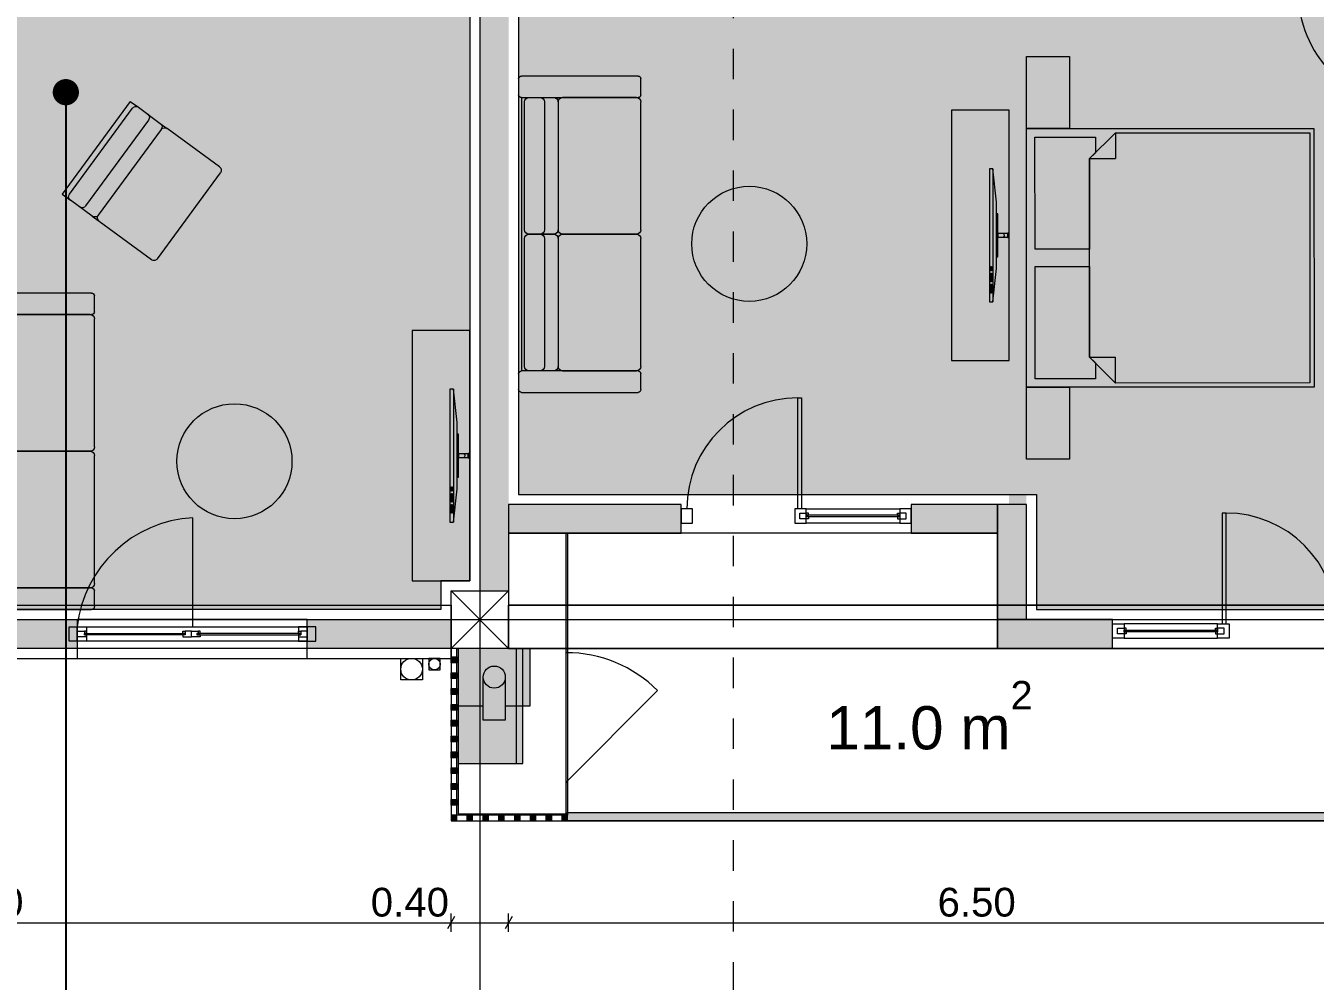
# Model space of a CAD drawing. Header units: millimetres. Extents: x 475159934 to 476245151, y 4620917055 to 4621447368.
# Drawn here: x 475237167 to 475246133, y 4621088548 to 4621095190 of the extents above; entities that cross this region are included whole.
import ezdxf

# ---------------------------------------------------------------- set-up
doc = ezdxf.new("R2010")
doc.units = ezdxf.units.MM
doc.header["$MEASUREMENT"] = 0
doc.linetypes.add('Dashed', pattern=[423.333333, 211.666667, -211.666667])
for name, color, linetype, lineweight in [('2D Drafting - General_Pen_No__1_Pen_No__7', 7, 'Continuous', 0), ('2D Drafting - General_Pen_No__250_Pen_No__7_Pen_No__250', 7, 'Continuous', 0), ('2D Drafting - General_Pen_No__250_Pen_No__7_Pen_No__7', 7, 'Continuous', 0), ('2D Drafting - General_Pen_No__7_Pen_No__7_Pen_No__7', 7, 'Continuous', 0), ('Doors_Pen_No__7_Pen_No__7_Pen_No__7', 7, 'Continuous', 0), ('G-Anno-Nplt_Pen_No__151', 151, 'Continuous', 0), ('G-Anno-Nplt_Pen_No__4', 7, 'Continuous', 0), ('G-Anno-Nplt_Pen_No__7', 7, 'Continuous', 0), ('gegmebi_Pen_No__1_Pen_No__7', 7, 'Continuous', 0), ('gegmebi_Pen_No__7_Pen_No__7', 7, 'Continuous', 0), ('kar-panjara_Pen_No__7_Pen_No__7_Pen_No__7', 7, 'Continuous', 0), ('New_0. გაღებები_Pen_No__210', 6, 'Continuous', 0), ('New_2D Drafting - General_Pen_No__250_Pen_No__7_Pen_No__255', 255, 'Continuous', 0), ('New_2D Drafting - General_Pen_No__2_Pen_No__250', 7, 'Continuous', 0), ('New_2D Drafting - General_Pen_No__30_Pen_No__9_Pen_No__9_Pen_No__255', 255, 'Continuous', 0), ('New_2D Drafting - General_Pen_No__30_Pen_No__9_Pen_No__9_Pen_No__7', 7, 'Continuous', 0), ('New_G-Anno-Nplt_Pen_No__255', 255, 'Continuous', 0), ('New_G-Anno-Nplt_Pen_No__4', 7, 'Continuous', 0), ('New_reg_nak_Pen_No__250', 7, 'Continuous', 0), ('New_reg_nak_Pen_No__7', 7, 'Continuous', 0), ('New_shenobebi_Pen_No__1', 1, 'Continuous', 0), ('New_Structural - Bearing_Pen_No__250', 7, 'Continuous', 0), ('zoma_Pen_No__1', 1, 'Continuous', 0), ('zoma_Pen_No__142', 142, 'Continuous', 0), ('zoma_Pen_No__5_Pen_No__5', 5, 'Continuous', 0)]:
    doc.layers.add(name, color=color, linetype=linetype, lineweight=lineweight)
for name, color, linetype in [('New_Interior - Furniture', 7, 'Continuous'), ('New_R03_Nakveti', 7, 'Continuous'), ('zoma', 7, 'Continuous')]:
    doc.layers.add(name, color=color, linetype=linetype)
doc.layers.add('New_Interior - Furniture _Pen_No__252', color=7, linetype='Continuous', lineweight=0, true_color=0x666666)
doc.layers.add('New_R03_Nakveti_Pen_No__252', color=7, linetype='Continuous', lineweight=0, true_color=0x666666)
doc.styles.add('GENERATED_STYLE_1', font='arial.ttf')
doc.styles.add('GENERATED_STYLE_3', font='arial.ttf')
doc.dimstyles.new('GENERATED_STYLE__11', dxfattribs={"dimtxt": 500, "dimasz": 228, "dimexe": 0.18, "dimexo": 3, "dimgap": 0, "dimtad": 1, "dimlfac": 0.001, "dimzin": 0, "dimdsep": 46, "dimtxsty": 'GENERATED_STYLE_3', "dimblk": 'ARROWHEAD_2', "dimblk1": 'ARROWHEAD_2', "dimblk2": 'ARROWHEAD_2', "dimcen": 0.09, "dimclrd": 1, "dimclre": 1, "dimclrt": 1, "dimadec": 0, "dimazin": 0, "dimtfac": 1, "dimtdec": 4, "dimtmove": 2, "dimatfit": 3, "dimfxl": 1, "dimtolj": 1, "dimtzin": 0, "dimarcsym": 0})
doc.dimstyles.new('GENERATED_STYLE__27', dxfattribs={"dimtxt": 0.18, "dimasz": 364.8, "dimexe": 0.18, "dimexo": 0.0625, "dimgap": 0, "dimtad": 0, "dimtih": 1, "dimtoh": 1, "dimdec": 4, "dimzin": 0, "dimdsep": 46, "dimcen": 0.09, "dimadec": 0, "dimazin": 0, "dimtfac": 1, "dimtdec": 4, "dimtmove": 0, "dimatfit": 3, "dimldrblk": 'ARROWHEAD_11', "dimfxl": 1, "dimtolj": 1, "dimtzin": 0, "dimarcsym": 0})
doc.dimstyles.new('GENERATED_STYLE__3', dxfattribs={"dimtxt": 200, "dimasz": 64.421331, "dimexe": 0.18, "dimexo": 3, "dimgap": 0, "dimtad": 1, "dimtih": 1, "dimtoh": 1, "dimlfac": 0.001, "dimzin": 0, "dimdsep": 46, "dimtxsty": 'GENERATED_STYLE_3', "dimblk": 'ARROWHEAD_2', "dimblk1": 'ARROWHEAD_2', "dimblk2": 'ARROWHEAD_2', "dimcen": 0.09, "dimclrd": 142, "dimclre": 142, "dimclrt": 142, "dimadec": 0, "dimazin": 0, "dimtfac": 1, "dimtdec": 4, "dimtmove": 0, "dimatfit": 3, "dimfxl": 1, "dimtolj": 1, "dimtzin": 0, "dimarcsym": 0})
doc.dimstyles.new('GENERATED_STYLE__6', dxfattribs={"dimtxt": 200, "dimasz": 64.421331, "dimexe": 0.18, "dimexo": 3, "dimgap": 0, "dimtad": 1, "dimlfac": 0.001, "dimzin": 0, "dimdsep": 46, "dimtxsty": 'GENERATED_STYLE_3', "dimblk": 'ARROWHEAD_2', "dimblk1": 'ARROWHEAD_2', "dimblk2": 'ARROWHEAD_2', "dimcen": 0.09, "dimclrd": 142, "dimclre": 142, "dimclrt": 142, "dimadec": 0, "dimazin": 0, "dimtfac": 1, "dimtdec": 4, "dimtmove": 0, "dimatfit": 3, "dimfxl": 1, "dimtolj": 1, "dimtzin": 0, "dimarcsym": 0})

# ---------------------------------------------------------------- blocks, each defined once
blk = doc.blocks.new('Bed Layout 23')
at = {"layer": 'New_R03_Nakveti_Pen_No__252', "color": 251, "linetype": 'Continuous', "lineweight": 0, "true_color": 0x666666}
for p, q in [((-900, 0), (-1400, 0)), ((-1400, 0), (-1400, -300)), ((-900, -300), (-900, 0)), ((900, 0), (-900, 0)), ((-900, 0), (-900, -2000)), ((1400, 0), (900, 0)), ((900, 0), (900, -300)), ((900, -2000), (900, 0)), ((1400, -300), (1400, 0)), ((-1400, -300), (-900, -300)), ((900, -300), (1400, -300)), ((-690, -440), (-870, -620)), ((0, -440), (-690, -440)), ((-690, -440), (-690, -620)), ((690, -440), (0, -440)), ((870, -620), (690, -440)), ((690, -440), (690, -620)), ((-870, -620), (-870, -1970)), ((-870, -620), (-690, -620)), ((870, -620), (690, -620)), ((870, -1970), (870, -620)), ((-870, -1970), (0, -1970)), ((0, -1970), (870, -1970)), ((-900, -2000), (900, -2000))]:
    blk.add_line(p, q, dxfattribs=at)
at = {"layer": 'New_R03_Nakveti_Pen_No__252', "color": 251, "linetype": 'Continuous', "lineweight": 0, "true_color": 0x666666, "flags": 128}
for points in [[(-60, -440), (-60, -60), (-840, -60), (-840, -480), (-730, -480), (-690, -440)], [(690, -440), (730, -480), (840, -480), (840, -60), (60, -60), (60, -440)]]:
    blk.add_lwpolyline(points, close=True, dxfattribs=at)
blk = doc.blocks.new('Sofa 23')
at = {"layer": 'New_Interior - Furniture _Pen_No__252', "color": 251, "linetype": 'Continuous', "lineweight": 0, "true_color": 0x666666}
for p, q in [((0, 20), (0, 830)), ((20, 850), (130, 850)), ((150, 830), (150, 20)), ((150, 830), (2050, 830)), ((1070, 810), (180, 810)), ((2020, 810), (1130, 810)), ((2050, 20), (2050, 830)), ((2070, 850), (2180, 850)), ((2200, 830), (2200, 20)), ((150, 780), (150, 604.7)), ((1100, 604.7), (1100, 780)), ((1100, 780), (1100, 604.7)), ((2050, 604.7), (2050, 780)), ((180, 670), (1070, 670)), ((1130, 670), (2020, 670)), ((150, 30), (150, 544.7)), ((180, 574.7), (1070, 574.7)), ((180, 574.7), (1070, 574.7)), ((1100, 544.7), (1100, 30)), ((1100, 30), (1100, 544.7)), ((1130, 574.7), (2020, 574.7)), ((1130, 574.7), (2020, 574.7)), ((2050, 544.7), (2050, 30)), ((130, 0), (20, 0)), ((1070, 0), (180, 0)), ((2020, 0), (1130, 0)), ((2180, 0), (2070, 0))]:
    blk.add_line(p, q, dxfattribs=at)
for centre, radius, start, end in [((20, 830), 20, 90, 180), ((130, 830), 20, 0, 90), ((180, 780), 30, 90, 180), ((1070, 780), 30, 0, 90), ((1130, 780), 30, 90, 180), ((2020, 780), 30, 0, 90), ((2070, 830), 20, 90, 180), ((2180, 830), 20, 0, 90), ((180, 700), 30, 180, 270), ((1070, 700), 30, 270, 0), ((1130, 700), 30, 180, 270), ((2020, 700), 30, 270, 0), ((180, 604.7), 30, 180, 270), ((180, 544.7), 30, 90, 180), ((1070, 604.7), 30, 270, 0), ((1070, 544.7), 30, 0, 90), ((1130, 604.7), 30, 180, 270), ((1130, 544.7), 30, 90, 180), ((2020, 604.7), 30, 270, 0), ((2020, 544.7), 30, 0, 90), ((20, 20), 20, 180, 270), ((130, 20), 20, 270, 0), ((180, 30), 30, 180, 270), ((1070, 30), 30, 270, 0), ((1130, 30), 30, 180, 270), ((2020, 30), 30, 270, 0), ((2070, 20), 20, 180, 270), ((2180, 20), 20, 270, 0)]:
    blk.add_arc(centre, radius, start, end, dxfattribs=at)
blk = doc.blocks.new('Sofa Set 01 26')
at = {"layer": 'New_Interior - Furniture _Pen_No__252', "color": 251, "linetype": 'Continuous', "lineweight": 0, "true_color": 0x666666}
for p, q in [((0, 800), (800, 800)), ((0, 800), (0, 730)), ((0, 730), (0, 541.3)), ((770, 760), (30, 760)), ((800, 800), (800, 730)), ((800, 541.3), (800, 730)), ((0, 541.3), (0, 481.3)), ((30, 620), (770, 620)), ((800, 541.3), (800, 481.3)), ((0, 30), (0, 481.3)), ((30, 511.3), (770, 511.3)), ((30, 511.3), (770, 511.3)), ((800, 481.3), (800, 30)), ((770, 0), (30, 0))]:
    blk.add_line(p, q, dxfattribs=at)
for centre, start, end in [((30, 730), 90, 180), ((770, 730), 0, 90), ((30, 650), 180, 270), ((770, 650), 270, 0), ((30, 541.3), 180, 270), ((770, 541.3), 270, 0), ((30, 481.3), 90, 180), ((770, 481.3), 0, 90), ((30, 30), 180, 270), ((770, 30), 270, 0)]:
    blk.add_arc(centre, 30, start, end, dxfattribs=at)
blk = doc.blocks.new('Designer Table 05 26')
at = {"layer": 'New_Interior - Furniture _Pen_No__252', "color": 251, "linetype": 'Continuous', "lineweight": 0, "true_color": 0x666666, "flags": 128}
blk.add_lwpolyline([(400, 0, 1), (-400, 0, 1)], format="xyb", close=True, dxfattribs=at)
blk = doc.blocks.new('*D770', base_point=(475826095.8, 4621095193.2))
at = {"layer": 'zoma_Pen_No__1', "color": 1, "linetype": 'Continuous', "lineweight": 0, "transparency": 16777216}
for p, q in [((475297274.3, 4621094929.8), (475296974.3, 4621095103)), ((475297124.3, 4621095016.4), (475297124.3, 4621095163.1)), ((475297349.3, 4621095016.4), (475296899.3, 4621095016.4)), ((475297124.3, 4621086861.8), (475297124.3, 4621095016.4)), ((475296974.3, 4621086948.4), (475297274.3, 4621086775.2)), ((475297349.3, 4621086861.8), (475296899.3, 4621086861.8)), ((475297124.3, 4621086715.1), (475297124.3, 4621086861.8))]:
    blk.add_line(p, q, dxfattribs=at)
at = {"layer": 'zoma_Pen_No__1', "color": 1, "lineweight": 0, "transparency": 16777216, "insert": (475297024.3, 4621087694.5), "char_height": 500, "attachment_point": 7, "rotation": 90, "style": 'GENERATED_STYLE_3'}
blk.add_mtext('\\A1;{\\pql;\\fArial|b0|i0|c204|p0;\\W1.000000;8.15}', dxfattribs=at)
blk = doc.blocks.new('ARROWHEAD_2')
at = {"color": 0, "linetype": 'Continuous', "lineweight": 0}
for p, q in [((-0.378, -0.655), (0.378, 0.655)), ((0, 0), (-1, 0))]:
    blk.add_line(p, q, dxfattribs=at)
blk = doc.blocks.new('*D783', base_point=(475826095.8, 4621095193.2))
at = {"layer": 'zoma_Pen_No__142', "color": 142, "linetype": 'Continuous', "lineweight": 0, "transparency": 16777216}
for p, q in [((475233248.8, 4621088488.1), (475233199.9, 4621088403.4)), ((475233224.3, 4621088382.2), (475233224.3, 4621088509.3)), ((475297099.9, 4621088403.4), (475297148.8, 4621088488.1)), ((475297124.3, 4621088382.2), (475297124.3, 4621088509.3)), ((475233182.9, 4621088445.8), (475233224.3, 4621088445.8)), ((475233224.3, 4621088445.8), (475297124.3, 4621088445.8)), ((475297124.3, 4621088445.8), (475297165.8, 4621088445.8))]:
    blk.add_line(p, q, dxfattribs=at)
at = {"layer": 'zoma_Pen_No__142', "color": 142, "lineweight": 0, "transparency": 16777216, "insert": (475264831.2, 4621088485.8), "char_height": 200, "attachment_point": 7, "style": 'GENERATED_STYLE_3'}
blk.add_mtext('\\A1;{\\pql;\\fArial|b0|i0|c204|p0;\\W1.000000;63.90}', dxfattribs=at)
blk = doc.blocks.new('*D796', base_point=(475826095.8, 4621095193.2))
at = {"layer": 'zoma_Pen_No__142', "color": 142, "linetype": 'Continuous', "lineweight": 0, "transparency": 16777216}
for p, q in [((475233648.8, 4621088996.9), (475233599.9, 4621088912.2)), ((475233624.3, 4621088891), (475233624.3, 4621089018.1)), ((475240148.8, 4621088996.9), (475240099.9, 4621088912.2)), ((475240124.3, 4621088891), (475240124.3, 4621089018.1)), ((475233624.3, 4621088954.5), (475240124.3, 4621088954.5))]:
    blk.add_line(p, q, dxfattribs=at)
at = {"layer": 'zoma_Pen_No__142', "color": 142, "lineweight": 0, "transparency": 16777216, "char_height": 200, "attachment_point": 7, "style": 'GENERATED_STYLE_3'}
for s, insert in [('\\A1;{\\pql;\\fArial|b0|i0|c204|p0;\\W1.000000;6.50}', (475236607.4, 4621088994.5)), ('\\A1;{\\pql;\\fArial|b0|i0|c204|p0;\\W1.000000;0.40}', (475239566, 4621088994.5))]:
    blk.add_mtext(s, dxfattribs=dict(at, insert=insert))
blk = doc.blocks.new('*D797', base_point=(475826095.8, 4621095193.2))
at = {"layer": 'zoma_Pen_No__142', "color": 142, "linetype": 'Continuous', "lineweight": 0, "transparency": 16777216}
for p, q in [((475240148.8, 4621088996.9), (475240099.9, 4621088912.2)), ((475240124.3, 4621088891), (475240124.3, 4621089018.1)), ((475240548.8, 4621088996.9), (475240499.9, 4621088912.2)), ((475240524.3, 4621088891), (475240524.3, 4621089018.1)), ((475240124.3, 4621088954.5), (475240524.3, 4621088954.5))]:
    blk.add_line(p, q, dxfattribs=at)
blk = doc.blocks.new('*D798', base_point=(475826095.8, 4621095193.2))
at = {"layer": 'zoma_Pen_No__142', "color": 142, "linetype": 'Continuous', "lineweight": 0, "transparency": 16777216}
for p, q in [((475240548.8, 4621088996.9), (475240499.9, 4621088912.2)), ((475240524.3, 4621088891), (475240524.3, 4621089018.1)), ((475247048.8, 4621088996.9), (475246999.9, 4621088912.2)), ((475247024.3, 4621088891), (475247024.3, 4621089018.1)), ((475240524.3, 4621088954.5), (475247024.3, 4621088954.5))]:
    blk.add_line(p, q, dxfattribs=at)
at = {"layer": 'zoma_Pen_No__142', "color": 142, "lineweight": 0, "transparency": 16777216, "char_height": 200, "attachment_point": 7, "style": 'GENERATED_STYLE_3'}
for s, insert in [('\\A1;{\\pql;\\fArial|b0|i0|c204|p0;\\W1.000000;6.50}', (475243507.4, 4621088994.5)), ('\\A1;{\\pql;\\fArial|b0|i0|c204|p0;\\W1.000000;0.40}', (475246466, 4621088994.5))]:
    blk.add_mtext(s, dxfattribs=dict(at, insert=insert))
blk = doc.blocks.new('*D819', base_point=(475826095.8, 4621095193.2))
at = {"layer": 'zoma_Pen_No__142', "color": 142, "linetype": 'Continuous', "lineweight": 0, "transparency": 16777216}
for p, q in [((475233643.8, 4621112421.6), (475233594.9, 4621112336.8)), ((475233619.4, 4621112315.7), (475233619.4, 4621112442.8)), ((475240143.8, 4621112421.6), (475240094.9, 4621112336.8)), ((475240119.4, 4621112315.7), (475240119.4, 4621112442.8)), ((475233619.4, 4621112379.2), (475240119.4, 4621112379.2))]:
    blk.add_line(p, q, dxfattribs=at)
at = {"layer": 'zoma_Pen_No__142', "color": 142, "lineweight": 0, "transparency": 16777216, "char_height": 200, "attachment_point": 7, "style": 'GENERATED_STYLE_3'}
for s, insert in [('\\A1;{\\pql;\\fArial|b0|i0|c204|p0;\\W1.000000;6.50}', (475236602.4, 4621112419.2)), ('\\A1;{\\pql;\\fArial|b0|i0|c204|p0;\\W1.000000;0.40}', (475239561, 4621112419.2))]:
    blk.add_mtext(s, dxfattribs=dict(at, insert=insert))
blk = doc.blocks.new('*D820', base_point=(475826095.8, 4621095193.2))
at = {"layer": 'zoma_Pen_No__142', "color": 142, "linetype": 'Continuous', "lineweight": 0, "transparency": 16777216}
for p, q in [((475240143.8, 4621112421.6), (475240094.9, 4621112336.8)), ((475240119.4, 4621112315.7), (475240119.4, 4621112442.8)), ((475240543.8, 4621112421.6), (475240494.9, 4621112336.8)), ((475240519.4, 4621112315.7), (475240519.4, 4621112442.8)), ((475240119.4, 4621112379.2), (475240519.4, 4621112379.2))]:
    blk.add_line(p, q, dxfattribs=at)
blk = doc.blocks.new('*D821', base_point=(475826095.8, 4621095193.2))
at = {"layer": 'zoma_Pen_No__142', "color": 142, "linetype": 'Continuous', "lineweight": 0, "transparency": 16777216}
for p, q in [((475240543.8, 4621112421.6), (475240494.9, 4621112336.8)), ((475240519.4, 4621112315.7), (475240519.4, 4621112442.8)), ((475247043.8, 4621112421.6), (475246994.9, 4621112336.8)), ((475247019.4, 4621112315.7), (475247019.4, 4621112442.8)), ((475240519.4, 4621112379.2), (475247019.4, 4621112379.2))]:
    blk.add_line(p, q, dxfattribs=at)
at = {"layer": 'zoma_Pen_No__142', "color": 142, "lineweight": 0, "transparency": 16777216, "char_height": 200, "attachment_point": 7, "style": 'GENERATED_STYLE_3'}
for s, insert in [('\\A1;{\\pql;\\fArial|b0|i0|c204|p0;\\W1.000000;6.50}', (475243502.4, 4621112419.2)), ('\\A1;{\\pql;\\fArial|b0|i0|c204|p0;\\W1.000000;0.40}', (475246461, 4621112419.2))]:
    blk.add_mtext(s, dxfattribs=dict(at, insert=insert))
blk = doc.blocks.new('*D918', base_point=(475826095.8, 4621095193.2))
at = {"layer": 'zoma_Pen_No__142', "color": 142, "linetype": 'Continuous', "lineweight": 0, "transparency": 16777216}
for p, q in [((475229837.1, 4621110192), (475229752.4, 4621110240.9)), ((475229794.7, 4621110216.4), (475229794.7, 4621110257.9)), ((475229858.3, 4621110216.4), (475229731.2, 4621110216.4)), ((475229794.7, 4621090861.8), (475229794.7, 4621110216.4)), ((475229752.4, 4621090886.3), (475229837.1, 4621090837.3)), ((475229858.3, 4621090861.8), (475229731.2, 4621090861.8)), ((475229794.7, 4621090820.3), (475229794.7, 4621090861.8))]:
    blk.add_line(p, q, dxfattribs=at)
at = {"layer": 'zoma_Pen_No__142', "color": 142, "lineweight": 0, "transparency": 16777216, "insert": (475229754.7, 4621100195.9), "char_height": 200, "attachment_point": 7, "rotation": 90, "style": 'GENERATED_STYLE_3'}
blk.add_mtext('\\A1;{\\pql;\\fArial|b0|i0|c204|p0;\\W1.000000;19.35}', dxfattribs=at)
blk = doc.blocks.new('*D934', base_point=(475826095.8, 4621095193.2))
at = {"layer": 'zoma_Pen_No__142', "color": 142, "linetype": 'Continuous', "lineweight": 0, "transparency": 16777216}
for p, q in [((475300041.8, 4621110192), (475299957, 4621110240.9)), ((475299999.4, 4621110216.4), (475299999.4, 4621110257.9)), ((475300063, 4621110216.4), (475299935.8, 4621110216.4)), ((475299999.4, 4621090861.8), (475299999.4, 4621110216.4)), ((475299957, 4621090886.3), (475300041.8, 4621090837.3)), ((475300063, 4621090861.8), (475299935.8, 4621090861.8)), ((475299999.4, 4621090820.3), (475299999.4, 4621090861.8))]:
    blk.add_line(p, q, dxfattribs=at)
at = {"layer": 'zoma_Pen_No__142', "color": 142, "lineweight": 0, "transparency": 16777216, "insert": (475299959.4, 4621100195.9), "char_height": 200, "attachment_point": 7, "rotation": 90, "style": 'GENERATED_STYLE_3'}
blk.add_mtext('\\A1;{\\pql;\\fArial|b0|i0|c204|p0;\\W1.000000;19.35}', dxfattribs=at)
blk = doc.blocks.new('*D935', base_point=(475826095.8, 4621095193.2))
at = {"layer": 'zoma_Pen_No__142', "color": 142, "linetype": 'Continuous', "lineweight": 0, "transparency": 16777216}
for p, q in [((475299282.4, 4621091261.8), (475299155.2, 4621091261.8)), ((475299176.4, 4621091286.3), (475299261.2, 4621091237.3)), ((475299218.8, 4621090861.8), (475299218.8, 4621091261.8)), ((475299176.4, 4621090886.3), (475299261.2, 4621090837.3)), ((475299282.4, 4621090861.8), (475299155.2, 4621090861.8)), ((475299218.8, 4621090820.3), (475299218.8, 4621090861.8))]:
    blk.add_line(p, q, dxfattribs=at)
at = {"layer": 'zoma_Pen_No__142', "color": 142, "lineweight": 0, "transparency": 16777216, "insert": (475299178.8, 4621090303.5), "char_height": 200, "attachment_point": 7, "rotation": 90, "style": 'GENERATED_STYLE_3'}
blk.add_mtext('\\A1;{\\pql;\\fArial|b0|i0|c204|p0;\\W1.000000;0.40}', dxfattribs=at)
blk = doc.blocks.new('*D936', base_point=(475826095.8, 4621095193.2))
at = {"layer": 'zoma_Pen_No__142', "color": 142, "linetype": 'Continuous', "lineweight": 0, "transparency": 16777216}
for p, q in [((475299282.4, 4621095016.4), (475299155.2, 4621095016.4)), ((475299176.4, 4621095040.9), (475299261.2, 4621094992)), ((475299218.8, 4621091261.8), (475299218.8, 4621095016.4)), ((475299282.4, 4621091261.8), (475299155.2, 4621091261.8)), ((475299176.4, 4621091286.3), (475299261.2, 4621091237.3))]:
    blk.add_line(p, q, dxfattribs=at)
at = {"layer": 'zoma_Pen_No__142', "color": 142, "lineweight": 0, "transparency": 16777216, "char_height": 200, "attachment_point": 7, "rotation": 90, "style": 'GENERATED_STYLE_3'}
for s, insert in [('\\A1;{\\pql;\\fArial|b0|i0|c204|p0;\\W1.000000;0.40}', (475299178.8, 4621094458.1)), ('\\A1;{\\pql;\\fArial|b0|i0|c204|p0;\\W1.000000;3.75}', (475299178.8, 4621092872.2))]:
    blk.add_mtext(s, dxfattribs=dict(at, insert=insert))
blk = doc.blocks.new('ARROWHEAD_11')
at = {"color": 0, "linetype": 'Continuous', "lineweight": 0}
blk.add_line((0, 0), (-1, 0), dxfattribs=at)
at = {"color": 0, "linetype": 'Continuous', "lineweight": 0, "const_width": 0.25, "flags": 128}
blk.add_lwpolyline([(-0.125, 0, 1), (0.125, 0, 1)], format="xyb", close=True, dxfattribs=at)
blk = doc.blocks.new('Flexible Shelf 26')
at = {"layer": 'New_Interior - Furniture _Pen_No__252', "color": 251, "linetype": 'Continuous', "lineweight": 0, "true_color": 0x666666, "flags": 128}
blk.add_lwpolyline([(0, 0), (1739.8, 0), (1739.8, 400), (0, 400)], close=True, dxfattribs=at)
blk = doc.blocks.new('Flat Panel TV 26')
at = {"layer": 'New_Interior - Furniture _Pen_No__252', "color": 251, "linetype": 'Continuous', "lineweight": 0, "true_color": 0x666666}
for p, q in [((0, 25), (925.5, 25)), ((678.7, 10), (678.7, 16.2)), ((678.7, 16.2), (709.6, 16.2)), ((709.6, 10), (678.7, 10)), ((709.6, 16.2), (709.6, 10)), ((725, 10), (725, 16.2)), ((725, 16.2), (786.7, 16.2)), ((786.7, 10), (725, 10)), ((786.7, 16.2), (786.7, 10)), ((802.1, 10), (802.1, 16.2)), ((802.1, 16.2), (863.8, 16.2)), ((863.8, 10), (802.1, 10)), ((863.8, 16.2), (863.8, 10))]:
    blk.add_line(p, q, dxfattribs=at)
at = {"layer": 'New_Interior - Furniture _Pen_No__252', "color": 251, "linetype": 'Continuous', "lineweight": 0, "true_color": 0x666666, "flags": 128}
for points in [[(447.8, 127.5), (477.8, 127.5), (477.8, 137.5), (447.8, 137.5)], [(450.3, 60), (475.3, 60), (475.3, 127.5), (450.3, 127.5)], [(0, 0), (925.5, 0), (925.5, 25), (694.1, 50), (231.4, 50), (0, 25)], [(312.8, 50), (612.8, 50), (612.8, 60), (312.8, 60)]]:
    blk.add_lwpolyline(points, close=True, dxfattribs=at)
at = {"layer": 'New_Interior - Furniture _Pen_No__252', "color": 251, "linetype": 'Continuous', "lineweight": 0, "true_color": 0x666666}
blk.add_arc((462.8, 93.8), 12.5, 0, 180, dxfattribs=at)

msp = doc.modelspace()

# ---------------------------------------------------------------- hatches: boundary and pattern name
at = {"layer": '2D Drafting - General_Pen_No__250_Pen_No__7_Pen_No__7', "linetype": 'Continuous', "lineweight": 0}
for points in [[(475240324.343, 4621098261.789), (475240324.343, 4621091261.789), (475240524.343, 4621091261.789), (475240524.343, 4621098261.789)], [(475244124.768, 4621096413.14), (475245821.644, 4621096413.14), (475245821.644, 4621096315.016), (475244124.768, 4621096315.016), (475244124.768, 4621091861.803), (475244004.768, 4621091861.803), (475244004.768, 4621096413.14)], [(475241724.35, 4621091661.803), (475241724.35, 4621091861.803), (475240524.343, 4621091861.803), (475240524.343, 4621091661.803)], [(475243924.768, 4621091861.803), (475243324.35, 4621091861.803), (475243324.35, 4621091661.803), (475243924.768, 4621091661.803)], [(475243924.768, 4621091061.803), (475244124.768, 4621091061.803), (475244124.768, 4621091861.803), (475243924.768, 4621091861.803)], [(475240934.36, 4621090831.82), (475240924.36, 4621090831.82), (475240924.36, 4621091661.803), (475240934.36, 4621091661.803)], [(475236724.343, 4621090861.796), (475237524.343, 4621090861.796), (475237524.343, 4621091061.796), (475236724.343, 4621091061.796)], [(475240124.343, 4621090861.796), (475239124.345, 4621090861.796), (475239124.345, 4621091061.796), (475240124.343, 4621091061.796)], [(475244724.338, 4621090861.803), (475244724.338, 4621091061.803), (475243924.768, 4621091061.803), (475243924.768, 4621090861.803)], [(475240924.36, 4621089711.819), (475240924.36, 4621089701.819), (475240164.36, 4621089701.819), (475240164.36, 4621089711.819), (475240164.36, 4621090861.796), (475240174.36, 4621090861.796), (475240174.36, 4621089711.819)], [(475240934.36, 4621089701.815), (475240924.36, 4621089701.815), (475240924.36, 4621089931.821), (475240934.36, 4621089931.821)]]:
    msp.add_hatch(color=7, dxfattribs=at).paths.add_polyline_path(points)
at = {"layer": 'G-Anno-Nplt_Pen_No__151', "linetype": 'Continuous', "lineweight": 0, "true_color": 0x1f2f3f}
for points in [[(475233494.343, 4621097451.601), (475233894.343, 4621097451.601), (475233894.343, 4621098431.789), (475233694.343, 4621098431.789), (475233694.343, 4621098731.789), (475233494.343, 4621098731.789), (475233494.343, 4621104691.789), (475236994.814, 4621104691.789), (475236994.814, 4621105791.789), (475240054.343, 4621105791.789), (475240054.343, 4621105591.789), (475240054.343, 4621101852.65), (475240124.343, 4621101852.65), (475240124.343, 4621100972.165), (475239724.343, 4621100972.165), (475239724.343, 4621100212.147), (475240254.343, 4621100212.147), (475240254.343, 4621098661.789), (475240124.343, 4621098661.789), (475240124.343, 4621098561.789), (475239534.155, 4621098561.789), (475239534.155, 4621098061.789), (475240324.343, 4621098061.789), (475240324.343, 4621095855.959), (475240254.343, 4621095855.959), (475240254.343, 4621091331.789), (475240054.343, 4621091331.789), (475240054.343, 4621091131.796), (475236794.343, 4621091131.796), (475236794.343, 4621093431.796), (475233494.343, 4621093431.796)], [(475240594.343, 4621091931.803), (475244194.761, 4621091931.803), (475244194.761, 4621091131.803), (475246954.343, 4621091131.803), (475246954.343, 4621091317.17), (475247494.343, 4621091317.17), (475247494.343, 4621091131.803), (475249854.343, 4621091131.803), (475249854.343, 4621096611.944), (475249924.343, 4621096611.944), (475249924.343, 4621098261.796), (475247814.53, 4621098261.796), (475247814.53, 4621097861.796), (475246954.343, 4621097861.796), (475246954.343, 4621098261.796), (475246954.343, 4621098751.721), (475244493.975, 4621098751.721), (475244493.975, 4621098351.721), (475243664.787, 4621098351.721), (475243664.787, 4621098751.721), (475240594.343, 4621098751.721)]]:
    msp.add_hatch(color=169, dxfattribs=at).paths.add_polyline_path(points)
at = {"layer": 'New_2D Drafting - General_Pen_No__250_Pen_No__7_Pen_No__255', "linetype": 'Continuous', "lineweight": 0}
for points in [[(475240174.36, 4621090861.8), (475240674.36, 4621090861.796), (475240674.356, 4621090461.8), (475240501.371, 4621090461.802), (475240501.37, 4621090361.799), (475240347.344, 4621090361.8), (475240347.345, 4621090461.803), (475240174.356, 4621090461.805)], [(475240174.36, 4621090861.8), (475240624.36, 4621090861.8), (475240624.36, 4621090061.8), (475240174.36, 4621090061.8)]]:
    msp.add_hatch(color=255, dxfattribs=at).paths.add_polyline_path(points)
at = {"layer": 'New_2D Drafting - General_Pen_No__30_Pen_No__9_Pen_No__9_Pen_No__255', "linetype": 'Continuous', "lineweight": 0}
for points in [[(475240124.36, 4621090801.815), (475240164.36, 4621090801.815), (475240164.36, 4621090761.815), (475240124.36, 4621090761.815)], [(475240124.36, 4621090691.815), (475240164.36, 4621090691.815), (475240164.36, 4621090651.815), (475240124.36, 4621090651.815)], [(475240124.36, 4621090581.815), (475240164.36, 4621090581.815), (475240164.36, 4621090541.815), (475240124.36, 4621090541.815)], [(475240124.36, 4621090471.815), (475240164.36, 4621090471.815), (475240164.36, 4621090431.815), (475240124.36, 4621090431.815)], [(475240124.36, 4621090361.815), (475240164.36, 4621090361.815), (475240164.36, 4621090321.815), (475240124.36, 4621090321.815)], [(475240124.36, 4621090251.815), (475240164.36, 4621090251.815), (475240164.36, 4621090211.815), (475240124.36, 4621090211.815)], [(475240124.36, 4621090141.815), (475240164.36, 4621090141.815), (475240164.36, 4621090101.815), (475240124.36, 4621090101.815)], [(475240124.36, 4621090031.815), (475240164.36, 4621090031.815), (475240164.36, 4621089991.815), (475240124.36, 4621089991.815)], [(475240124.36, 4621089921.815), (475240164.36, 4621089921.815), (475240164.36, 4621089881.815), (475240124.36, 4621089881.815)], [(475240124.36, 4621089811.815), (475240164.36, 4621089811.815), (475240164.36, 4621089771.815), (475240124.36, 4621089771.815)], [(475240164.36, 4621089661.815), (475240164.36, 4621089701.815), (475240124.36, 4621089701.815), (475240124.36, 4621089661.815)], [(475240274.36, 4621089661.815), (475240274.36, 4621089701.815), (475240234.36, 4621089701.815), (475240234.36, 4621089661.815)], [(475240384.36, 4621089661.815), (475240384.36, 4621089701.815), (475240344.36, 4621089701.815), (475240344.36, 4621089661.815)], [(475240494.36, 4621089661.815), (475240494.36, 4621089701.815), (475240454.36, 4621089701.815), (475240454.36, 4621089661.815)], [(475240604.36, 4621089661.815), (475240604.36, 4621089701.815), (475240564.36, 4621089701.815), (475240564.36, 4621089661.815)], [(475240714.36, 4621089661.815), (475240714.36, 4621089701.815), (475240674.36, 4621089701.815), (475240674.36, 4621089661.815)], [(475240824.36, 4621089661.815), (475240824.36, 4621089701.815), (475240784.36, 4621089701.815), (475240784.36, 4621089661.815)], [(475240934.36, 4621089661.815), (475240934.36, 4621089701.815), (475240894.36, 4621089701.815), (475240894.36, 4621089661.815)]]:
    msp.add_hatch(color=255, dxfattribs=at).paths.add_polyline_path(points)
at = {"layer": 'New_G-Anno-Nplt_Pen_No__255', "linetype": 'Continuous', "lineweight": 0}
msp.add_hatch(color=255, dxfattribs=at).paths.add_polyline_path([(475240934.36, 4621089721.815), (475246434.343, 4621089721.815), (475246434.343, 4621089661.815), (475240934.36, 4621089661.815)])

# ---------------------------------------------------------------- linework, layer by layer
at = {"layer": '2D Drafting - General_Pen_No__1_Pen_No__7', "color": 7, "linetype": 'Continuous', "lineweight": 0}
for p, q in [((475240124.343, 4621090861.789), (475240524.343, 4621091261.789)), ((475240524.343, 4621090861.789), (475240124.343, 4621091261.789))]:
    msp.add_line(p, q, dxfattribs=at)
at = {"layer": '2D Drafting - General_Pen_No__1_Pen_No__7', "color": 7, "linetype": 'Continuous', "lineweight": 0, "flags": 128}
for points in [[(475240524.343, 4621090861.789), (475240124.343, 4621090861.789), (475240124.343, 4621091261.789), (475240524.343, 4621091261.789)], [(475240124.343, 4621090861.789), (475233624.343, 4621090861.789), (475233624.343, 4621091161.789), (475240124.343, 4621091161.789)], [(475247024.343, 4621090861.789), (475240524.343, 4621090861.789), (475240524.343, 4621091161.789), (475247024.343, 4621091161.789)], [(475240524.343, 4621090861.789), (475247024.343, 4621090861.789), (475247024.343, 4621091161.789), (475240524.343, 4621091161.789)]]:
    msp.add_lwpolyline(points, close=True, dxfattribs=at)
at = {"layer": '2D Drafting - General_Pen_No__1_Pen_No__7', "color": 7, "linetype": 'Continuous', "lineweight": 0}
for centre, radius in [((475239849.777, 4621090717.135), 75), ((475240008.995, 4621090751.792), 40)]:
    msp.add_circle(centre, radius, dxfattribs=at)
at = {"layer": '2D Drafting - General_Pen_No__250_Pen_No__7_Pen_No__250', "color": 7, "linetype": 'Continuous', "lineweight": 0, "flags": 128}
for points in [[(475241724.35, 4621091661.803), (475241724.35, 4621091861.803), (475240524.343, 4621091861.803), (475240524.343, 4621091661.803)], [(475243924.768, 4621091861.803), (475243324.35, 4621091861.803), (475243324.35, 4621091661.803), (475243924.768, 4621091661.803)], [(475243924.768, 4621091061.803), (475244124.768, 4621091061.803), (475244124.768, 4621091861.803), (475243924.768, 4621091861.803)], [(475240934.36, 4621090831.82), (475240924.36, 4621090831.82), (475240924.36, 4621091661.803), (475240934.36, 4621091661.803)], [(475244724.338, 4621090861.803), (475244724.338, 4621091061.803), (475243924.768, 4621091061.803), (475243924.768, 4621090861.803)], [(475240924.36, 4621089711.819), (475240924.36, 4621089701.819), (475240164.36, 4621089701.819), (475240164.36, 4621089711.819), (475240164.36, 4621090861.796), (475240174.36, 4621090861.796), (475240174.36, 4621089711.819)], [(475240934.36, 4621089701.815), (475240924.36, 4621089701.815), (475240924.36, 4621089931.821), (475240934.36, 4621089931.821)]]:
    msp.add_lwpolyline(points, close=True, dxfattribs=at)
at = {"layer": '2D Drafting - General_Pen_No__7_Pen_No__7_Pen_No__7', "color": 7, "linetype": 'Continuous', "lineweight": 0, "flags": 128}
for points in [[(475243244.35, 4621091732.465), (475242594.35, 4621091732.436), (475242594.345, 4621091832.375), (475243244.345, 4621091832.404)], [(475244804.356, 4621090932.365), (475245454.356, 4621090932.394), (475245454.351, 4621091032.333), (475244804.351, 4621091032.304)]]:
    msp.add_lwpolyline(points, close=True, dxfattribs=at)
at = {"layer": '2D Drafting - General_Pen_No__7_Pen_No__7_Pen_No__7', "color": 7, "linetype": 'Continuous', "lineweight": 0}
for centre, radius, start, end in [((475246808.59, 4621095425.984), 794.311, 179.9983197, 270), ((475242534.656, 4621091832.383), 770.311, 90.0025313, 179.9993517), ((475245514.04, 4621091032.346), 770.311, 0.005711, 90.0025313)]:
    msp.add_arc(centre, radius, start, end, dxfattribs=at)
at = {"layer": 'Doors_Pen_No__7_Pen_No__7_Pen_No__7', "color": 7, "linetype": 'Continuous', "lineweight": 0, "flags": 128}
for points in [[(475242561.323, 4621091832.384), (475242534.656, 4621091832.383), (475242534.622, 4621092602.694), (475242561.289, 4621092602.695)], [(475245487.373, 4621091032.345), (475245514.04, 4621091032.346), (475245514.006, 4621091802.657), (475245487.339, 4621091802.656)]]:
    msp.add_lwpolyline(points, close=True, dxfattribs=at)
at = {"layer": 'G-Anno-Nplt_Pen_No__4', "color": 7, "linetype": 'Continuous', "lineweight": 0, "flags": 128}
msp.add_lwpolyline([(475240254.343, 4621100212.147), (475240254.343, 4621098661.789), (475240124.343, 4621098661.789), (475240124.343, 4621098561.789), (475239534.155, 4621098561.789), (475239534.155, 4621098061.789), (475240324.343, 4621098061.789), (475240324.343, 4621095855.959), (475240254.343, 4621095855.959), (475240254.343, 4621091331.789), (475240054.343, 4621091331.789), (475240054.343, 4621091131.796), (475236794.343, 4621091131.796), (475236794.343, 4621093431.796), (475233494.343, 4621093431.796), (475233494.343, 4621097451.601), (475233894.343, 4621097451.601), (475233894.343, 4621098431.789), (475233694.343, 4621098431.789), (475233694.343, 4621098731.789), (475233494.343, 4621098731.789), (475233494.343, 4621104691.789)], dxfattribs=at)
msp.add_lwpolyline([(475240594.343, 4621091931.803), (475244194.761, 4621091931.803), (475244194.761, 4621091131.803), (475246954.343, 4621091131.803), (475246954.343, 4621091317.17), (475247494.343, 4621091317.17), (475247494.343, 4621091131.803), (475249854.343, 4621091131.803), (475249854.343, 4621096611.944), (475249924.343, 4621096611.944), (475249924.343, 4621098261.796), (475247814.53, 4621098261.796), (475247814.53, 4621097861.796), (475246954.343, 4621097861.796), (475246954.343, 4621098261.796), (475246954.343, 4621098751.721), (475244493.975, 4621098751.721), (475244493.975, 4621098351.721), (475243664.787, 4621098351.721), (475243664.787, 4621098751.721), (475240594.343, 4621098751.721)], close=True, dxfattribs=at)
at = {"layer": 'gegmebi_Pen_No__1_Pen_No__7', "color": 7, "linetype": 'Continuous', "lineweight": 0, "flags": 128}
for points in [[(475240501.371, 4621090461.802), (475240674.356, 4621090461.8), (475240674.36, 4621090861.796), (475240174.36, 4621090861.8), (475240174.356, 4621090461.805), (475240347.345, 4621090461.803)], [(475240501.373, 4621090661.8), (475240501.37, 4621090361.799), (475240347.344, 4621090361.8), (475240347.347, 4621090661.802)]]:
    msp.add_lwpolyline(points, dxfattribs=at)
at = {"layer": 'gegmebi_Pen_No__7_Pen_No__7', "color": 7, "linetype": 'Continuous', "lineweight": 0}
for p, q in [((475239774.777, 4621090642.135), (475239774.777, 4621090792.135)), ((475239774.777, 4621090792.135), (475239924.777, 4621090792.135)), ((475239924.777, 4621090792.135), (475239924.777, 4621090642.135)), ((475239968.995, 4621090791.792), (475239968.995, 4621090711.792)), ((475240048.995, 4621090791.792), (475239968.995, 4621090791.792)), ((475240048.995, 4621090711.792), (475240048.995, 4621090791.792)), ((475239968.995, 4621090711.792), (475240048.995, 4621090711.792)), ((475239924.777, 4621090642.135), (475239774.777, 4621090642.135))]:
    msp.add_line(p, q, dxfattribs=at)
at = {"layer": 'kar-panjara_Pen_No__7_Pen_No__7_Pen_No__7', "color": 7, "linetype": 'Continuous', "lineweight": 0, "flags": 128}
for points in [[(475241724.35, 4621091732.38), (475241804.35, 4621091732.383), (475241804.345, 4621091832.383), (475241724.345, 4621091832.38)], [(475242514.35, 4621091732.372), (475242594.35, 4621091732.375), (475242594.345, 4621091832.375), (475242514.345, 4621091832.372)], [(475242549.347, 4621091802.373), (475242594.347, 4621091802.375), (475242594.347, 4621091787.375), (475242594.348, 4621091777.375), (475242609.348, 4621091777.376), (475242609.348, 4621091762.376), (475242549.348, 4621091762.373)], [(475242609.347, 4621091802.376), (475242594.347, 4621091802.375), (475242594.347, 4621091787.375), (475242609.347, 4621091787.376)], [(475243244.347, 4621091787.404), (475242594.347, 4621091787.375), (475242594.348, 4621091777.375), (475243244.348, 4621091777.404)], [(475243229.347, 4621091802.403), (475243244.347, 4621091802.404), (475243244.347, 4621091787.404), (475243229.347, 4621091787.403)], [(475243289.347, 4621091802.406), (475243244.347, 4621091802.404), (475243244.347, 4621091787.404), (475243244.348, 4621091777.404), (475243229.348, 4621091777.403), (475243229.348, 4621091762.403), (475243289.348, 4621091762.406)], [(475243244.35, 4621091732.465), (475243324.35, 4621091732.469), (475243324.345, 4621091832.469), (475243244.345, 4621091832.465)], [(475237589.773, 4621090911.392), (475237469.773, 4621090911.392), (475237469.773, 4621091011.392), (475237589.773, 4621091011.392)], [(475237524.343, 4621091011.391), (475239124.345, 4621091011.336), (475239124.345, 4621090911.391), (475237524.343, 4621090911.446)], [(475237524.343, 4621090981.276), (475237574.773, 4621090981.276), (475237574.773, 4621090966.276), (475237574.773, 4621090956.276), (475237589.773, 4621090956.276), (475237589.773, 4621090941.276), (475237524.343, 4621090941.276)], [(475237589.773, 4621090981.276), (475237574.773, 4621090981.276), (475237574.773, 4621090966.276), (475237589.773, 4621090966.276)], [(475237574.773, 4621090966.276), (475238274.773, 4621090966.276), (475238274.773, 4621090956.276), (475237574.773, 4621090956.276)], [(475238259.773, 4621090981.276), (475238274.773, 4621090981.276), (475238274.773, 4621090966.276), (475238259.773, 4621090966.276)], [(475238319.773, 4621090981.276), (475238274.773, 4621090981.276), (475238274.773, 4621090966.276), (475238274.773, 4621090956.276), (475238259.773, 4621090956.276), (475238259.773, 4621090941.276), (475238319.773, 4621090941.276)], [(475238319.773, 4621090981.276), (475238364.773, 4621090981.276), (475238364.773, 4621090966.276), (475238364.773, 4621090956.276), (475238379.773, 4621090956.276), (475238379.773, 4621090941.276), (475238319.773, 4621090941.276)], [(475239079.345, 4621090966.276), (475238355.504, 4621090966.276), (475238355.504, 4621090956.276), (475239079.345, 4621090956.276)], [(475238379.773, 4621090981.276), (475238364.773, 4621090981.276), (475238364.773, 4621090966.276), (475238379.773, 4621090966.276)], [(475239064.67, 4621090911.392), (475239184.67, 4621090911.392), (475239184.67, 4621091011.392), (475239064.67, 4621091011.392)], [(475239064.67, 4621090981.276), (475239079.345, 4621090981.276), (475239079.345, 4621090966.276), (475239064.67, 4621090966.276)], [(475239124.345, 4621090981.276), (475239079.345, 4621090981.276), (475239079.345, 4621090966.276), (475239079.345, 4621090956.276), (475239064.67, 4621090956.276), (475239064.67, 4621090941.276), (475239124.345, 4621090941.276)], [(475244804.356, 4621090932.365), (475244724.356, 4621090932.361), (475244724.351, 4621091032.361), (475244804.351, 4621091032.365)], [(475244759.352, 4621091002.302), (475244804.352, 4621091002.304), (475244804.353, 4621090987.304), (475244804.354, 4621090977.304), (475244819.354, 4621090977.305), (475244819.354, 4621090962.305), (475244759.354, 4621090962.302)], [(475244819.352, 4621091002.305), (475244804.352, 4621091002.304), (475244804.353, 4621090987.304), (475244819.353, 4621090987.305)], [(475244804.353, 4621090987.304), (475245454.353, 4621090987.333), (475245454.354, 4621090977.333), (475244804.354, 4621090977.304)], [(475245439.352, 4621091002.332), (475245454.352, 4621091002.333), (475245454.353, 4621090987.333), (475245439.353, 4621090987.332)], [(475245499.352, 4621091002.335), (475245454.352, 4621091002.333), (475245454.353, 4621090987.333), (475245454.354, 4621090977.333), (475245439.354, 4621090977.332), (475245439.354, 4621090962.332), (475245499.354, 4621090962.335)], [(475245534.356, 4621090932.336), (475245454.356, 4621090932.333), (475245454.351, 4621091032.333), (475245534.351, 4621091032.336)]]:
    msp.add_lwpolyline(points, close=True, dxfattribs=at)
at = {"layer": 'New_0. გაღებები_Pen_No__210', "color": 6, "linetype": 'Continuous', "lineweight": 0}
msp.add_line((475238328.902, 4621091011.336), (475238328.902, 4621091769.944), dxfattribs=at)
msp.add_arc((475238375.516, 4621090914.539), 856.673, 93.1191243, 173.5037789, dxfattribs=at)
at = {"layer": 'New_2D Drafting - General_Pen_No__30_Pen_No__9_Pen_No__9_Pen_No__7', "color": 7, "linetype": 'Continuous', "lineweight": 0, "flags": 128}
for points in [[(475240124.36, 4621090801.815), (475240164.36, 4621090801.815), (475240164.36, 4621090761.815), (475240124.36, 4621090761.815)], [(475240124.36, 4621090691.815), (475240164.36, 4621090691.815), (475240164.36, 4621090651.815), (475240124.36, 4621090651.815)], [(475240124.36, 4621090581.815), (475240164.36, 4621090581.815), (475240164.36, 4621090541.815), (475240124.36, 4621090541.815)], [(475240124.36, 4621090471.815), (475240164.36, 4621090471.815), (475240164.36, 4621090431.815), (475240124.36, 4621090431.815)], [(475240124.36, 4621090361.815), (475240164.36, 4621090361.815), (475240164.36, 4621090321.815), (475240124.36, 4621090321.815)], [(475240124.36, 4621090251.815), (475240164.36, 4621090251.815), (475240164.36, 4621090211.815), (475240124.36, 4621090211.815)], [(475240124.36, 4621090141.815), (475240164.36, 4621090141.815), (475240164.36, 4621090101.815), (475240124.36, 4621090101.815)], [(475240124.36, 4621090031.815), (475240164.36, 4621090031.815), (475240164.36, 4621089991.815), (475240124.36, 4621089991.815)], [(475240124.36, 4621089921.815), (475240164.36, 4621089921.815), (475240164.36, 4621089881.815), (475240124.36, 4621089881.815)], [(475240124.36, 4621089811.815), (475240164.36, 4621089811.815), (475240164.36, 4621089771.815), (475240124.36, 4621089771.815)], [(475240164.36, 4621089661.815), (475240164.36, 4621089701.815), (475240124.36, 4621089701.815), (475240124.36, 4621089661.815)], [(475240274.36, 4621089661.815), (475240274.36, 4621089701.815), (475240234.36, 4621089701.815), (475240234.36, 4621089661.815)], [(475240384.36, 4621089661.815), (475240384.36, 4621089701.815), (475240344.36, 4621089701.815), (475240344.36, 4621089661.815)], [(475240494.36, 4621089661.815), (475240494.36, 4621089701.815), (475240454.36, 4621089701.815), (475240454.36, 4621089661.815)], [(475240604.36, 4621089661.815), (475240604.36, 4621089701.815), (475240564.36, 4621089701.815), (475240564.36, 4621089661.815)], [(475240714.36, 4621089661.815), (475240714.36, 4621089701.815), (475240674.36, 4621089701.815), (475240674.36, 4621089661.815)], [(475240824.36, 4621089661.815), (475240824.36, 4621089701.815), (475240784.36, 4621089701.815), (475240784.36, 4621089661.815)], [(475240934.36, 4621089661.815), (475240934.36, 4621089701.815), (475240894.36, 4621089701.815), (475240894.36, 4621089661.815)]]:
    msp.add_lwpolyline(points, close=True, dxfattribs=at)
at = {"layer": 'New_G-Anno-Nplt_Pen_No__4', "color": 7, "linetype": 'Continuous', "lineweight": 0, "flags": 128}
for points in [[(475240524.366, 4621090861.796), (475240124.36, 4621090861.796), (475240124.36, 4621089661.815), (475247024.36, 4621089661.815), (475247024.36, 4621090861.796), (475243924.785, 4621090861.796), (475243924.785, 4621091661.803), (475240524.366, 4621091661.803)], [(475240934.36, 4621089721.815), (475246434.343, 4621089721.815), (475246434.343, 4621089661.815), (475240934.36, 4621089661.815)]]:
    msp.add_lwpolyline(points, close=True, dxfattribs=at)
at = {"layer": 'New_reg_nak_Pen_No__250', "color": 7, "linetype": 'Continuous', "lineweight": 0}
for p, q in [((475240578.882, 4621090061.8), (475240578.882, 4621090861.8)), ((475240924.36, 4621089931.821), (475240924.36, 4621090831.82))]:
    msp.add_line(p, q, dxfattribs=at)
at = {"layer": 'New_reg_nak_Pen_No__250', "color": 7, "linetype": 'Continuous', "lineweight": 0, "flags": 128}
msp.add_lwpolyline([(475240174.36, 4621090861.8), (475240174.36, 4621090061.8), (475240624.36, 4621090061.8), (475240624.36, 4621090861.8)], close=True, dxfattribs=at)
for points in [[(475240934.36, 4621090861.803), (475240934.36, 4621089931.821)], [(475240934.36, 4621089721.815), (475240934.36, 4621089711.854)]]:
    msp.add_lwpolyline(points, dxfattribs=at)
at = {"layer": 'New_reg_nak_Pen_No__250', "color": 7, "linetype": 'Continuous', "lineweight": 0}
msp.add_circle((475240424.36, 4621090661.8), 77.013, dxfattribs=at)
at = {"layer": 'New_reg_nak_Pen_No__7', "color": 7, "linetype": 'Continuous', "lineweight": 0, "flags": 128}
msp.add_lwpolyline([(475237524.343, 4621091061.817), (475237524.343, 4621090791.817), (475239124.345, 4621090791.817), (475239124.345, 4621091061.817)], close=True, dxfattribs=at)
for points in [[(475236524.343, 4621090861.796), (475236524.343, 4621090791.789), (475240124.343, 4621090791.789)], [(475240124.343, 4621090791.789), (475240124.343, 4621090861.789)]]:
    msp.add_lwpolyline(points, dxfattribs=at)
at = {"layer": 'New_shenobebi_Pen_No__1', "color": 1, "linetype": 'Dashed', "lineweight": 0}
msp.add_lwpolyline([(475242089.009, 4621086352.362), (475242089.009, 4621109645.583)], dxfattribs=at)
at = {"layer": 'New_Structural - Bearing_Pen_No__250', "color": 7, "linetype": 'Continuous', "lineweight": 0}
msp.add_line((475240924.348, 4621089931.82), (475241560.747, 4621090568.22), dxfattribs=at)
msp.add_arc((475240924.36, 4621089931.832), 899.988, 45, 90, dxfattribs=at)
at = {"layer": 'zoma_Pen_No__5_Pen_No__5', "color": 5, "linetype": 'Continuous', "lineweight": 0}
for p, q in [((475240324.343, 4621113497.772), (475240324.343, 4621085262.477)), ((475229343.792, 4621091061.789), (475300771.399, 4621091061.789))]:
    msp.add_line(p, q, dxfattribs=at)

# ---------------------------------------------------------------- block references
at = {"layer": 'New_Interior - Furniture', "color": 1, "linetype": 'Continuous', "lineweight": 0, "xscale": -1, "zscale": 1000}
for name, p, rotation in [('Sofa 23', (475241444.343, 4621094840.555), 90), ('Sofa Set 01 26', (475238538.897, 4621094191.406), 53.73378998521805), ('Designer Table 05 26', (475242197.935, 4621093673.975), 270), ('Sofa 23', (475237644.343, 4621093331.796), 90), ('Designer Table 05 26', (475238618.252, 4621092162.335), 270)]:
    msp.add_blockref(name, p, dxfattribs=dict(at, rotation=rotation))
at = {"layer": 'New_Interior - Furniture', "color": 1, "linetype": 'Continuous', "lineweight": 0, "zscale": 1000, "rotation": 270}
for name, p in [('Flexible Shelf 26', (475243604.768, 4621094602.902)), ('Flat Panel TV 26', (475243867.268, 4621094195.752)), ('Flexible Shelf 26', (475239854.343, 4621093071.609)), ('Flat Panel TV 26', (475240116.843, 4621092664.459))]:
    msp.add_blockref(name, p, dxfattribs=at)
at = {"layer": 'New_R03_Nakveti', "color": 7, "linetype": 'Continuous', "lineweight": 0, "xscale": -0.9999999999999997, "zscale": 1000, "rotation": 90.0029726951062}
msp.add_blockref('Bed Layout 23', (475244124.841, 4621093576.483), dxfattribs=at)

# ---------------------------------------------------------------- texts
at = {"layer": 'G-Anno-Nplt_Pen_No__7', "color": 7, "lineweight": 0, "insert": (475242733.554, 4621090155.797), "char_height": 300, "attachment_point": 7, "style": 'GENERATED_STYLE_1'}
msp.add_mtext('{\\fArial|b0|i0|c204|p0;11.0 m{\\H0.66x;\\S2^  ;}}', dxfattribs=at)

# ---------------------------------------------------------------- dimensions: what is measured, and where the dimension line sits
at = {"layer": 'zoma', "color": 142, "linetype": 'Continuous', "lineweight": 0}
for base, p1, p2, picture, middle in [((475240119.368, 4621112379.229), (475233619.368, 4621091997.277), (475240119.368, 4621091997.277), '*D819', (475236861.364, 4621112519.229)), ((475247019.368, 4621112379.229), (475240519.368, 4621091997.291), (475247019.368, 4621091997.277), '*D821', (475243761.364, 4621112519.229)), ((475240519.368, 4621112379.229), (475240119.368, 4621091997.277), (475240519.368, 4621091997.291), '*D820', (475239819.947, 4621112519.229)), ((475297124.342, 4621088445.764), (475233224.349, 4621090507.458), (475297124.342, 4621072013.745), '*D783', (475265166.173, 4621088585.764)), ((475240124.342, 4621088954.549), (475233624.342, 4621090507.458), (475240124.342, 4621090507.458), '*D796', (475236866.338, 4621089094.549)), ((475240524.342, 4621088954.549), (475240124.342, 4621090507.458), (475240524.342, 4621090507.472), '*D797', (475239824.921, 4621089094.549)), ((475247024.342, 4621088954.549), (475240524.342, 4621090507.472), (475247024.342, 4621090507.458), '*D798', (475243766.338, 4621089094.549))]:
    dim = msp.add_linear_dim(base=base, p1=p1, p2=p2, dimstyle='GENERATED_STYLE__3', dxfattribs=at)
    dim.commit()
    dim.dimension.update_dxf_attribs({"geometry": picture, "text_midpoint": middle, "dimtype": 160})
for base, p1, p2, picture, middle in [((475229794.739, 4621110216.424), (475231467.055, 4621090861.788), (475253182.561, 4621110216.424), '*D918', (475229654.739, 4621100530.933)), ((475299999.378, 4621110216.424), (475233707.952, 4621090861.788), (475255423.458, 4621110216.424), '*D934', (475299859.378, 4621100530.933)), ((475299218.793, 4621095016.431), (475233707.952, 4621091261.788), (475297131.911, 4621095016.431), '*D936', (475299078.793, 4621093131.106)), ((475299218.793, 4621091261.788), (475233707.952, 4621090861.788), (475233707.952, 4621091261.788), '*D935', (475299078.793, 4621090562.367))]:
    dim = msp.add_linear_dim(base=base, p1=p1, p2=p2, angle=90, dimstyle='GENERATED_STYLE__6', dxfattribs=at)
    dim.commit()
    dim.dimension.update_dxf_attribs({"geometry": picture, "text_midpoint": middle, "dimtype": 160, "text_rotation": 90})
at = {"layer": 'zoma', "color": 1, "linetype": 'Continuous', "lineweight": 0}
dim = msp.add_linear_dim(base=(475297124.35, 4621095016.424), p1=(475297124.15, 4621086861.753), p2=(475233224.343, 4621095016.424), angle=90, dimstyle='GENERATED_STYLE__11', dxfattribs=at)
dim.commit()
dim.dimension.update_dxf_attribs({"geometry": '*D770', "text_midpoint": (475296774.35, 4621088341.825), "dimtype": 160, "text_rotation": 90})

# ---------------------------------------------------------------- leaders
at = {"layer": 'New_2D Drafting - General_Pen_No__2_Pen_No__250', "color": 7, "linetype": 'Continuous', "lineweight": 0, "annotation_type": 0, "has_hookline": 1, "hookline_direction": 0, "text_width": 1944.787}
msp.add_leader([(475237445.653, 4621094728.156), (475237445.653, 4621085987.625), (475238445.653, 4621085938.563)], dimstyle='GENERATED_STYLE__27', dxfattribs=at)

doc.saveas('drawing.dxf')
